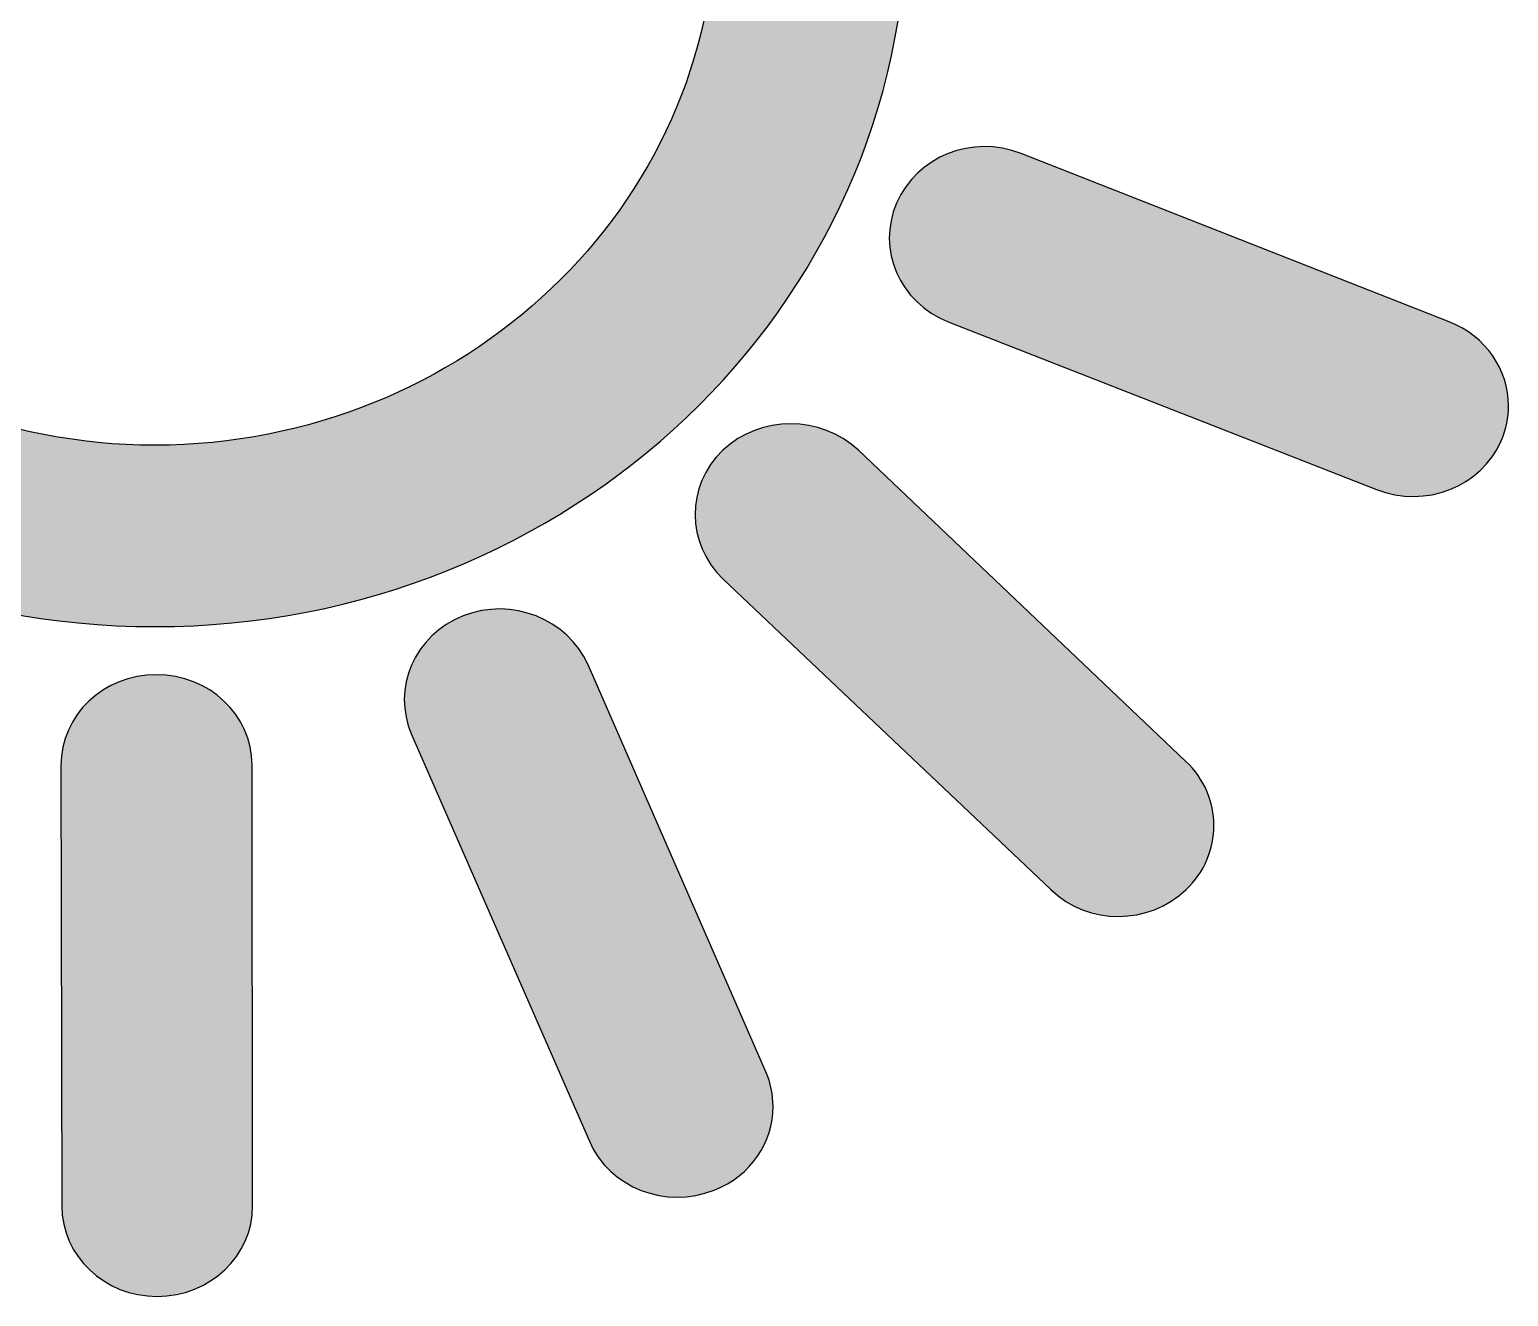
# Model space of a CAD drawing. Header units: millimetres. Extents: x 489.2 to 550.2, y -47.3 to 23.4.
# Drawn here: x 508.558 to 511.589, y 14.639 to 17.237 of the extents above; entities that cross this region are included whole.
import ezdxf

# ---------------------------------------------------------------- set-up
doc = ezdxf.new("R2010")
doc.units = ezdxf.units.MM
doc.header["$MEASUREMENT"] = 0
doc.layers.add('LASER CUT ACRILIC 3mm$ENGRAVE IMAGE', color=178, linetype='Continuous', true_color=0x000000)

msp = doc.modelspace()

# ---------------------------------------------------------------- hatches: boundary and pattern name
at = {"layer": 'LASER CUT ACRILIC 3mm$ENGRAVE IMAGE'}
h = msp.add_hatch(color=256, dxfattribs=at)
h.paths.add_polyline_path([(507.2733, 17.4785), (507.2738, 17.5163), (507.2753, 17.5539), (507.2778, 17.5912), (507.2813, 17.6283), (507.2857, 17.6651), (507.2911, 17.7016), (507.2974, 17.7378), (507.3046, 17.7737), (507.3128, 17.8093), (507.3218, 17.8446), (507.3317, 17.8796), (507.3426, 17.9141), (507.3542, 17.9484), (507.3668, 17.9822), (507.3802, 18.0157), (507.3944, 18.0487), (507.4094, 18.0814), (507.4252, 18.1136), (507.4418, 18.1454), (507.4592, 18.1768), (507.4774, 18.2077), (507.4963, 18.2381), (507.516, 18.2681), (507.5364, 18.2975), (507.5575, 18.3265), (507.5794, 18.355), (507.6019, 18.3829), (507.6251, 18.4103), (507.649, 18.4371), (507.6735, 18.4634), (507.6987, 18.4892), (507.7246, 18.5143), (507.751, 18.5389), (507.7781, 18.5628), (507.8058, 18.5861), (507.834, 18.6088), (507.8628, 18.6309), (507.8922, 18.6523), (507.9222, 18.6731), (507.9526, 18.6931), (507.9837, 18.7125), (508.0152, 18.7312), (508.0472, 18.7492), (508.0797, 18.7665), (508.1127, 18.783), (508.1462, 18.7988), (508.1801, 18.8139), (508.2145, 18.8282), (508.2493, 18.8417), (508.2845, 18.8544), (508.3201, 18.8663), (508.3561, 18.8774), (508.3925, 18.8877), (508.4293, 18.8971), (508.4664, 18.9057), (508.5039, 18.9135), (508.5417, 18.9204), (508.5798, 18.9264), (508.6182, 18.9315), (508.657, 18.9357), (508.696, 18.939), (508.7353, 18.9413), (508.7749, 18.9427), (508.8147, 18.9432), (508.8544, 18.9427), (508.894, 18.9413), (508.9332, 18.9389), (508.9722, 18.9357), (509.0109, 18.9314), (509.0493, 18.9263), (509.0874, 18.9203), (509.1252, 18.9134), (509.1627, 18.9057), (509.1998, 18.8971), (509.2365, 18.8876), (509.2729, 18.8773), (509.3089, 18.8662), (509.3445, 18.8543), (509.3797, 18.8416), (509.4145, 18.828), (509.4488, 18.8138), (509.4827, 18.7987), (509.5162, 18.7829), (509.5492, 18.7663), (509.5817, 18.749), (509.6137, 18.731), (509.6452, 18.7123), (509.6762, 18.6929), (509.7067, 18.6728), (509.7367, 18.6521), (509.7661, 18.6307), (509.7949, 18.6086), (509.8231, 18.5859), (509.8508, 18.5625), (509.8779, 18.5386), (509.9043, 18.514), (509.9302, 18.4889), (509.9554, 18.4631), (509.9799, 18.4368), (510.0038, 18.41), (510.027, 18.3826), (510.0496, 18.3546), (510.0714, 18.3262), (510.0925, 18.2972), (510.1129, 18.2677), (510.1326, 18.2378), (510.1516, 18.2073), (510.1697, 18.1764), (510.1871, 18.1451), (510.2038, 18.1133), (510.2196, 18.081), (510.2346, 18.0484), (510.2488, 18.0153), (510.2622, 17.9819), (510.2748, 17.9481), (510.2865, 17.9138), (510.2973, 17.8793), (510.3072, 17.8444), (510.3163, 17.8091), (510.3244, 17.7735), (510.3317, 17.7376), (510.338, 17.7014), (510.3434, 17.6649), (510.3478, 17.6281), (510.3513, 17.5911), (510.3537, 17.5538), (510.3553, 17.5162), (510.3558, 17.4785), (510.3553, 17.4406), (510.3537, 17.403), (510.3513, 17.3656), (510.3478, 17.3285), (510.3434, 17.2917), (510.338, 17.2551), (510.3317, 17.2189), (510.3244, 17.1829), (510.3163, 17.1473), (510.3072, 17.112), (510.2973, 17.077), (510.2865, 17.0424), (510.2748, 17.0082), (510.2622, 16.9743), (510.2488, 16.9408), (510.2346, 16.9077), (510.2196, 16.875), (510.2038, 16.8428), (510.1871, 16.811), (510.1697, 16.7796), (510.1516, 16.7486), (510.1326, 16.7182), (510.1129, 16.6882), (510.0925, 16.6587), (510.0714, 16.6297), (510.0496, 16.6013), (510.027, 16.5733), (510.0038, 16.5459), (509.9799, 16.519), (509.9554, 16.4927), (509.9302, 16.467), (509.9043, 16.4418), (509.8779, 16.4172), (509.8508, 16.3933), (509.8231, 16.3699), (509.7949, 16.3472), (509.7661, 16.3252), (509.7367, 16.3037), (509.7067, 16.283), (509.6762, 16.2629), (509.6452, 16.2435), (509.6137, 16.2248), (509.5817, 16.2068), (509.5492, 16.1895), (509.5162, 16.1729), (509.4827, 16.1571), (509.4488, 16.1421), (509.4145, 16.1278), (509.3797, 16.1143), (509.3445, 16.1016), (509.3089, 16.0896), (509.2729, 16.0785), (509.2365, 16.0682), (509.1998, 16.0588), (509.1627, 16.0502), (509.1252, 16.0424), (509.0874, 16.0355), (509.0493, 16.0295), (509.0109, 16.0244), (508.9722, 16.0202), (508.9332, 16.0169), (508.894, 16.0146), (508.8544, 16.0131), (508.8147, 16.0127), (508.7749, 16.0131), (508.7353, 16.0146), (508.696, 16.0169), (508.657, 16.0202), (508.6182, 16.0244), (508.5798, 16.0295), (508.5417, 16.0355), (508.5039, 16.0424), (508.4664, 16.0502), (508.4293, 16.0588), (508.3925, 16.0682), (508.3561, 16.0785), (508.3201, 16.0896), (508.2845, 16.1016), (508.2493, 16.1143), (508.2145, 16.1278), (508.1801, 16.1421), (508.1462, 16.1571), (508.1127, 16.1729), (508.0797, 16.1895), (508.0472, 16.2068), (508.0152, 16.2248), (507.9837, 16.2435), (507.9526, 16.2629), (507.9222, 16.283), (507.8922, 16.3037), (507.8628, 16.3252), (507.834, 16.3472), (507.8058, 16.3699), (507.7781, 16.3933), (507.751, 16.4172), (507.7246, 16.4418), (507.6987, 16.467), (507.6735, 16.4927), (507.649, 16.519), (507.6251, 16.5459), (507.6019, 16.5733), (507.5794, 16.6013), (507.5575, 16.6297), (507.5364, 16.6587), (507.516, 16.6882), (507.4963, 16.7182), (507.4774, 16.7486), (507.4592, 16.7796), (507.4418, 16.811), (507.4252, 16.8428), (507.4094, 16.875), (507.3944, 16.9077), (507.3802, 16.9408), (507.3668, 16.9743), (507.3542, 17.0082), (507.3426, 17.0424), (507.3317, 17.077), (507.3218, 17.112), (507.3128, 17.1473), (507.3046, 17.1829), (507.2974, 17.2189), (507.2911, 17.2551), (507.2857, 17.2917), (507.2813, 17.3285), (507.2778, 17.3656), (507.2753, 17.403), (507.2738, 17.4406)], flags=0)
h.paths.add_polyline_path([(509.9643, 17.4785), (509.9639, 17.4503), (509.9627, 17.4222), (509.9608, 17.3944), (509.9581, 17.3668), (509.9548, 17.3393), (509.9507, 17.3121), (509.946, 17.2851), (509.9405, 17.2583), (509.9344, 17.2317), (509.9276, 17.2054), (509.9202, 17.1794), (509.9121, 17.1536), (509.9033, 17.1281), (509.8939, 17.1029), (509.8839, 17.0779), (509.8733, 17.0532), (509.8621, 17.0289), (509.8503, 17.0049), (509.8379, 16.9811), (509.8249, 16.9578), (509.8113, 16.9347), (509.7972, 16.912), (509.7825, 16.8897), (509.7673, 16.8677), (509.7516, 16.8461), (509.7353, 16.8249), (509.7185, 16.804), (509.7012, 16.7836), (509.6834, 16.7636), (509.6651, 16.7439), (509.6463, 16.7247), (509.627, 16.706), (509.6073, 16.6877), (509.5872, 16.6698), (509.5665, 16.6524), (509.5455, 16.6354), (509.524, 16.6189), (509.5021, 16.603), (509.4798, 16.5875), (509.4571, 16.5725), (509.434, 16.558), (509.4105, 16.544), (509.3867, 16.5305), (509.3624, 16.5176), (509.3378, 16.5052), (509.3129, 16.4934), (509.2877, 16.4822), (509.2621, 16.4715), (509.2361, 16.4614), (509.2099, 16.4518), (509.1834, 16.4429), (509.1565, 16.4345), (509.1294, 16.4268), (509.102, 16.4197), (509.0744, 16.4132), (509.0465, 16.4074), (509.0183, 16.4022), (508.9899, 16.3976), (508.9613, 16.3937), (508.9324, 16.3905), (508.9033, 16.388), (508.8741, 16.3861), (508.8446, 16.385), (508.8149, 16.3845), (508.7853, 16.385), (508.7558, 16.3861), (508.7265, 16.3879), (508.6975, 16.3904), (508.6686, 16.3936), (508.64, 16.3975), (508.6115, 16.402), (508.5834, 16.4072), (508.5555, 16.4131), (508.5278, 16.4195), (508.5004, 16.4266), (508.4733, 16.4343), (508.4464, 16.4427), (508.4199, 16.4516), (508.3936, 16.4611), (508.3677, 16.4713), (508.3421, 16.4819), (508.3168, 16.4932), (508.2919, 16.505), (508.2673, 16.5174), (508.243, 16.5303), (508.2192, 16.5438), (508.1957, 16.5577), (508.1726, 16.5722), (508.1498, 16.5872), (508.1275, 16.6027), (508.1056, 16.6187), (508.0841, 16.6352), (508.063, 16.6522), (508.0424, 16.6696), (508.0222, 16.6875), (508.0025, 16.7058), (507.9832, 16.7246), (507.9644, 16.7438), (507.9461, 16.7634), (507.9283, 16.7834), (507.911, 16.8039), (507.8942, 16.8247), (507.8779, 16.8459), (507.8621, 16.8676), (507.8469, 16.8895), (507.8322, 16.9119), (507.8181, 16.9346), (507.8045, 16.9577), (507.7915, 16.9811), (507.7791, 17.0048), (507.7673, 17.0288), (507.756, 17.0532), (507.7454, 17.0778), (507.7354, 17.1028), (507.726, 17.128), (507.7173, 17.1536), (507.7092, 17.1794), (507.7017, 17.2054), (507.6949, 17.2317), (507.6888, 17.2583), (507.6834, 17.2851), (507.6786, 17.3121), (507.6746, 17.3393), (507.6712, 17.3667), (507.6686, 17.3944), (507.6667, 17.4222), (507.6655, 17.4503), (507.6651, 17.4785), (507.6655, 17.5067), (507.6667, 17.5347), (507.6686, 17.5625), (507.6712, 17.5902), (507.6746, 17.6176), (507.6786, 17.6448), (507.6834, 17.6718), (507.6888, 17.6986), (507.6949, 17.7251), (507.7017, 17.7514), (507.7092, 17.7774), (507.7173, 17.8032), (507.726, 17.8287), (507.7354, 17.8539), (507.7454, 17.8789), (507.756, 17.9035), (507.7673, 17.9278), (507.7791, 17.9518), (507.7915, 17.9755), (507.8045, 17.9989), (507.8181, 18.0219), (507.8322, 18.0446), (507.8469, 18.0669), (507.8621, 18.0889), (507.8779, 18.1105), (507.8942, 18.1317), (507.911, 18.1525), (507.9283, 18.1729), (507.9461, 18.1929), (507.9644, 18.2125), (507.9832, 18.2316), (508.0025, 18.2504), (508.0222, 18.2687), (508.0424, 18.2865), (508.063, 18.3039), (508.0841, 18.3208), (508.1056, 18.3372), (508.1275, 18.3532), (508.1498, 18.3687), (508.1726, 18.3836), (508.1957, 18.3981), (508.2192, 18.412), (508.243, 18.4255), (508.2673, 18.4383), (508.2919, 18.4507), (508.3168, 18.4625), (508.3421, 18.4737), (508.3677, 18.4844), (508.3936, 18.4945), (508.4199, 18.504), (508.4464, 18.5129), (508.4733, 18.5212), (508.5004, 18.5289), (508.5278, 18.5359), (508.5555, 18.5424), (508.5834, 18.5482), (508.6115, 18.5534), (508.64, 18.5579), (508.6686, 18.5618), (508.6975, 18.565), (508.7265, 18.5675), (508.7558, 18.5693), (508.7853, 18.5704), (508.8149, 18.5708), (508.8446, 18.5704), (508.8741, 18.5693), (508.9033, 18.5675), (508.9324, 18.565), (508.9613, 18.5618), (508.9899, 18.5579), (509.0183, 18.5534), (509.0465, 18.5482), (509.0744, 18.5424), (509.102, 18.5359), (509.1294, 18.5289), (509.1565, 18.5212), (509.1834, 18.5129), (509.2099, 18.504), (509.2361, 18.4945), (509.2621, 18.4844), (509.2877, 18.4737), (509.3129, 18.4625), (509.3378, 18.4507), (509.3624, 18.4383), (509.3867, 18.4255), (509.4105, 18.412), (509.434, 18.3981), (509.4571, 18.3836), (509.4798, 18.3687), (509.5021, 18.3532), (509.524, 18.3372), (509.5455, 18.3208), (509.5665, 18.3039), (509.5872, 18.2865), (509.6073, 18.2687), (509.627, 18.2504), (509.6463, 18.2316), (509.6651, 18.2125), (509.6834, 18.1929), (509.7012, 18.1729), (509.7185, 18.1525), (509.7353, 18.1317), (509.7516, 18.1105), (509.7673, 18.0889), (509.7825, 18.0669), (509.7972, 18.0446), (509.8113, 18.0219), (509.8249, 17.9989), (509.8379, 17.9755), (509.8503, 17.9518), (509.8621, 17.9278), (509.8733, 17.9035), (509.8839, 17.8789), (509.8939, 17.8539), (509.9033, 17.8287), (509.9121, 17.8032), (509.9202, 17.7774), (509.9276, 17.7514), (509.9344, 17.7251), (509.9405, 17.6986), (509.946, 17.6718), (509.9507, 17.6448), (509.9548, 17.6176), (509.9581, 17.5902), (509.9608, 17.5625), (509.9627, 17.5347), (509.9639, 17.5067)], flags=0)
for points in [[(510.335, 16.8811), (510.3332, 16.8767), (510.3314, 16.8722), (510.3298, 16.8677), (510.3283, 16.8632), (510.327, 16.8587), (510.3257, 16.8542), (510.3246, 16.8496), (510.3236, 16.8451), (510.3228, 16.8406), (510.322, 16.836), (510.3214, 16.8315), (510.3209, 16.8269), (510.3205, 16.8223), (510.3203, 16.8178), (510.3201, 16.8133), (510.3201, 16.8087), (510.3202, 16.8042), (510.3204, 16.7997), (510.3207, 16.7952), (510.3212, 16.7907), (510.3217, 16.7862), (510.3224, 16.7818), (510.3231, 16.7774), (510.324, 16.773), (510.325, 16.7686), (510.3261, 16.7642), (510.3273, 16.7599), (510.3287, 16.7556), (510.3301, 16.7514), (510.3316, 16.7471), (510.3332, 16.7429), (510.335, 16.7388), (510.3368, 16.7347), (510.3388, 16.7306), (510.3408, 16.7266), (510.343, 16.7226), (510.3452, 16.7187), (510.3476, 16.7148), (510.35, 16.711), (510.3526, 16.7072), (510.3552, 16.7035), (510.3579, 16.6998), (510.3608, 16.6962), (510.3637, 16.6927), (510.3667, 16.6892), (510.3698, 16.6858), (510.373, 16.6824), (510.3763, 16.6791), (510.3797, 16.6759), (510.3832, 16.6728), (510.3867, 16.6698), (510.3904, 16.6668), (510.3941, 16.6639), (510.398, 16.661), (510.4019, 16.6583), (510.4059, 16.6556), (510.4099, 16.6531), (510.4141, 16.6506), (510.4183, 16.6482), (510.4227, 16.6459), (510.4271, 16.6437), (510.4316, 16.6416), (510.4361, 16.6396), (510.4408, 16.6377), (511.3186, 16.2942), (511.3233, 16.2924), (511.328, 16.2907), (511.3328, 16.2891), (511.3375, 16.2877), (511.3423, 16.2863), (511.3471, 16.2851), (511.3519, 16.2841), (511.3567, 16.2831), (511.3615, 16.2823), (511.3663, 16.2815), (511.3712, 16.2809), (511.376, 16.2804), (511.3808, 16.2801), (511.3856, 16.2798), (511.3904, 16.2797), (511.3952, 16.2796), (511.4, 16.2797), (511.4047, 16.2799), (511.4095, 16.2802), (511.4142, 16.2806), (511.4189, 16.2811), (511.4236, 16.2817), (511.4283, 16.2825), (511.4329, 16.2833), (511.4376, 16.2842), (511.4422, 16.2853), (511.4467, 16.2864), (511.4512, 16.2877), (511.4557, 16.289), (511.4602, 16.2905), (511.4646, 16.292), (511.469, 16.2937), (511.4733, 16.2954), (511.4776, 16.2973), (511.4818, 16.2992), (511.486, 16.3013), (511.4901, 16.3034), (511.4942, 16.3056), (511.4982, 16.308), (511.5022, 16.3104), (511.5061, 16.3129), (511.5099, 16.3155), (511.5137, 16.3182), (511.5174, 16.3209), (511.5211, 16.3238), (511.5246, 16.3268), (511.5281, 16.3298), (511.5316, 16.3329), (511.5349, 16.3361), (511.5382, 16.3394), (511.5414, 16.3428), (511.5445, 16.3463), (511.5475, 16.3498), (511.5505, 16.3535), (511.5533, 16.3572), (511.5561, 16.3609), (511.5587, 16.3648), (511.5613, 16.3687), (511.5638, 16.3728), (511.5662, 16.3769), (511.5684, 16.381), (511.5706, 16.3853), (511.5727, 16.3896), (511.5747, 16.394), (511.5766, 16.3985), (511.5785, 16.403), (511.5801, 16.4076), (511.5816, 16.4121), (511.583, 16.4166), (511.5842, 16.4211), (511.5852, 16.4256), (511.5862, 16.4301), (511.587, 16.4346), (511.5876, 16.4391), (511.5882, 16.4435), (511.5886, 16.448), (511.5889, 16.4524), (511.5892, 16.4568), (511.5893, 16.4613), (511.5894, 16.4657), (511.5893, 16.4691), (511.5892, 16.4725), (511.5891, 16.4759), (511.5888, 16.4793), (511.5885, 16.4827), (511.5882, 16.4861), (511.5877, 16.4895), (511.5873, 16.4929), (511.5867, 16.4962), (511.5861, 16.4996), (511.5854, 16.5029), (511.5847, 16.5062), (511.5839, 16.5095), (511.583, 16.5128), (511.5821, 16.516), (511.5811, 16.5193), (511.58, 16.5225), (511.5789, 16.5257), (511.5777, 16.5289), (511.5765, 16.532), (511.5752, 16.5352), (511.5739, 16.5383), (511.5724, 16.5414), (511.571, 16.5444), (511.5695, 16.5475), (511.5679, 16.5505), (511.5662, 16.5535), (511.5645, 16.5565), (511.5628, 16.5594), (511.5609, 16.5623), (511.5591, 16.5652), (511.5572, 16.568), (511.5552, 16.5708), (511.5531, 16.5736), (511.551, 16.5763), (511.5489, 16.579), (511.5467, 16.5817), (511.5444, 16.5844), (511.5421, 16.587), (511.5398, 16.5895), (511.5373, 16.592), (511.5349, 16.5945), (511.5323, 16.597), (511.5298, 16.5994), (511.5271, 16.6017), (511.5245, 16.6041), (511.5217, 16.6063), (511.519, 16.6086), (511.5161, 16.6108), (511.5133, 16.6129), (511.5103, 16.615), (511.5073, 16.6171), (511.5043, 16.6191), (511.5012, 16.621), (511.4981, 16.6229), (511.495, 16.6248), (511.4917, 16.6266), (511.4885, 16.6283), (511.4852, 16.63), (511.4818, 16.6317), (511.4784, 16.6332), (511.4749, 16.6348), (511.4714, 16.6362), (511.4679, 16.6377), (510.5901, 16.9827), (510.5854, 16.9845), (510.5807, 16.9862), (510.576, 16.9877), (510.5713, 16.9892), (510.5665, 16.9905), (510.5618, 16.9917), (510.557, 16.9927), (510.5522, 16.9937), (510.5475, 16.9945), (510.5427, 16.9952), (510.5379, 16.9958), (510.5331, 16.9963), (510.5283, 16.9967), (510.5236, 16.9969), (510.5188, 16.9971), (510.5141, 16.9971), (510.5093, 16.997), (510.5046, 16.9968), (510.4999, 16.9965), (510.4952, 16.9961), (510.4905, 16.9955), (510.4858, 16.9949), (510.4812, 16.9942), (510.4766, 16.9933), (510.472, 16.9924), (510.4674, 16.9913), (510.4629, 16.9901), (510.4584, 16.9889), (510.4539, 16.9875), (510.4495, 16.986), (510.4451, 16.9844), (510.4408, 16.9828), (510.4365, 16.981), (510.4322, 16.9791), (510.428, 16.9772), (510.4238, 16.9751), (510.4197, 16.9729), (510.4157, 16.9707), (510.4117, 16.9683), (510.4077, 16.9659), (510.4038, 16.9633), (510.4, 16.9607), (510.3962, 16.958), (510.3925, 16.9552), (510.3889, 16.9523), (510.3853, 16.9493), (510.3818, 16.9462), (510.3784, 16.943), (510.375, 16.9398), (510.3718, 16.9364), (510.3686, 16.933), (510.3654, 16.9295), (510.3624, 16.9259), (510.3595, 16.9222), (510.3566, 16.9185), (510.3538, 16.9146), (510.3511, 16.9107), (510.3485, 16.9067), (510.346, 16.9026), (510.3436, 16.8985), (510.3413, 16.8943), (510.3391, 16.89), (510.337, 16.8856)], [(509.9788, 16.3744), (509.9753, 16.3709), (509.9719, 16.3674), (509.9686, 16.3638), (509.9654, 16.3601), (509.9623, 16.3564), (509.9593, 16.3526), (509.9565, 16.3488), (509.9538, 16.345), (509.9511, 16.341), (509.9486, 16.3371), (509.9462, 16.3331), (509.9439, 16.329), (509.9417, 16.3249), (509.9397, 16.3208), (509.9377, 16.3166), (509.9359, 16.3124), (509.9342, 16.3082), (509.9326, 16.3039), (509.9311, 16.2996), (509.9297, 16.2953), (509.9284, 16.291), (509.9272, 16.2866), (509.9262, 16.2823), (509.9252, 16.2779), (509.9244, 16.2734), (509.9237, 16.269), (509.9231, 16.2646), (509.9226, 16.2601), (509.9222, 16.2557), (509.9219, 16.2512), (509.9218, 16.2467), (509.9217, 16.2423), (509.9218, 16.2378), (509.922, 16.2333), (509.9223, 16.2289), (509.9227, 16.2244), (509.9232, 16.22), (509.9238, 16.2155), (509.9246, 16.2111), (509.9254, 16.2067), (509.9264, 16.2023), (509.9275, 16.1979), (509.9286, 16.1936), (509.93, 16.1892), (509.9314, 16.1849), (509.9329, 16.1806), (509.9345, 16.1764), (509.9363, 16.1721), (509.9381, 16.168), (509.9401, 16.1638), (509.9422, 16.1597), (509.9444, 16.1556), (509.9467, 16.1516), (509.9491, 16.1476), (509.9517, 16.1436), (509.9543, 16.1397), (509.9571, 16.1358), (509.96, 16.132), (509.9629, 16.1283), (509.966, 16.1246), (509.9693, 16.1209), (509.9726, 16.1173), (509.976, 16.1138), (509.9796, 16.1103), (510.6513, 15.4734), (510.655, 15.47), (510.6587, 15.4667), (510.6625, 15.4635), (510.6663, 15.4605), (510.6702, 15.4575), (510.6742, 15.4546), (510.6782, 15.4519), (510.6822, 15.4493), (510.6864, 15.4468), (510.6905, 15.4443), (510.6947, 15.442), (510.699, 15.4398), (510.7033, 15.4377), (510.7076, 15.4358), (510.712, 15.4339), (510.7164, 15.4321), (510.7209, 15.4305), (510.7253, 15.4289), (510.7298, 15.4275), (510.7344, 15.4261), (510.7389, 15.4249), (510.7435, 15.4238), (510.7481, 15.4228), (510.7528, 15.4219), (510.7574, 15.4211), (510.7621, 15.4204), (510.7667, 15.4198), (510.7714, 15.4194), (510.7761, 15.419), (510.7808, 15.4187), (510.7855, 15.4186), (510.7902, 15.4185), (510.7949, 15.4186), (510.7996, 15.4188), (510.8043, 15.419), (510.8089, 15.4194), (510.8136, 15.4199), (510.8183, 15.4205), (510.8229, 15.4212), (510.8276, 15.422), (510.8322, 15.4229), (510.8368, 15.424), (510.8414, 15.4251), (510.8459, 15.4263), (510.8505, 15.4277), (510.855, 15.4291), (510.8594, 15.4307), (510.8639, 15.4323), (510.8683, 15.4341), (510.8727, 15.436), (510.877, 15.438), (510.8813, 15.4401), (510.8855, 15.4423), (510.8897, 15.4446), (510.8939, 15.447), (510.898, 15.4495), (510.902, 15.4521), (510.906, 15.4548), (510.91, 15.4576), (510.9139, 15.4606), (510.9177, 15.4636), (510.9215, 15.4668), (510.9252, 15.47), (510.9288, 15.4734), (510.9323, 15.4768), (510.9356, 15.4803), (510.9389, 15.4838), (510.942, 15.4874), (510.945, 15.4911), (510.9479, 15.4948), (510.9508, 15.4986), (510.9535, 15.5024), (510.9561, 15.5063), (510.9585, 15.5102), (510.9609, 15.5142), (510.9632, 15.5182), (510.9654, 15.5223), (510.9674, 15.5264), (510.9694, 15.5305), (510.9712, 15.5347), (510.9729, 15.5389), (510.9746, 15.5431), (510.9761, 15.5474), (510.9775, 15.5517), (510.9787, 15.556), (510.9799, 15.5604), (510.981, 15.5648), (510.9819, 15.5692), (510.9828, 15.5736), (510.9835, 15.578), (510.9841, 15.5825), (510.9846, 15.5869), (510.985, 15.5914), (510.9853, 15.5959), (510.9855, 15.6004), (510.9856, 15.6049), (510.9855, 15.6094), (510.9853, 15.6139), (510.985, 15.6183), (510.9846, 15.6228), (510.9841, 15.6273), (510.9835, 15.6317), (510.9828, 15.6362), (510.9819, 15.6406), (510.981, 15.645), (510.9799, 15.6494), (510.9787, 15.6537), (510.9774, 15.6581), (510.976, 15.6624), (510.9745, 15.6666), (510.9729, 15.6709), (510.9711, 15.6751), (510.9693, 15.6793), (510.9673, 15.6834), (510.9653, 15.6875), (510.9631, 15.6916), (510.9608, 15.6956), (510.9584, 15.6996), (510.9559, 15.7035), (510.9532, 15.7074), (510.9505, 15.7112), (510.9477, 15.715), (510.9447, 15.7187), (510.9416, 15.7224), (510.9385, 15.726), (510.9352, 15.7295), (510.9318, 15.733), (510.9283, 15.7364), (510.2568, 16.3744), (510.2531, 16.3777), (510.2494, 16.381), (510.2456, 16.3841), (510.2418, 16.3871), (510.2378, 16.3901), (510.2339, 16.3929), (510.2299, 16.3956), (510.2258, 16.3982), (510.2217, 16.4007), (510.2175, 16.4031), (510.2133, 16.4053), (510.209, 16.4075), (510.2047, 16.4096), (510.2004, 16.4115), (510.196, 16.4134), (510.1915, 16.4152), (510.1871, 16.4168), (510.1826, 16.4183), (510.1781, 16.4198), (510.1736, 16.4211), (510.169, 16.4223), (510.1644, 16.4234), (510.1598, 16.4244), (510.1552, 16.4253), (510.1505, 16.4261), (510.1458, 16.4268), (510.1412, 16.4274), (510.1365, 16.4279), (510.1318, 16.4283), (510.1271, 16.4285), (510.1224, 16.4287), (510.1177, 16.4287), (510.113, 16.4287), (510.1083, 16.4285), (510.1036, 16.4283), (510.0989, 16.4279), (510.0942, 16.4274), (510.0895, 16.4268), (510.0849, 16.4261), (510.0802, 16.4253), (510.0756, 16.4244), (510.071, 16.4234), (510.0664, 16.4223), (510.0618, 16.4211), (510.0573, 16.4198), (510.0528, 16.4183), (510.0483, 16.4168), (510.0439, 16.4152), (510.0395, 16.4134), (510.0351, 16.4115), (510.0307, 16.4096), (510.0264, 16.4075), (510.0222, 16.4053), (510.018, 16.4031), (510.0138, 16.4007), (510.0097, 16.3982), (510.0056, 16.3956), (510.0016, 16.3929), (509.9977, 16.3901), (509.9938, 16.3871), (509.9899, 16.3841), (509.9861, 16.381), (509.9824, 16.3777)], [(509.4467, 16.0349), (509.442, 16.033), (509.4375, 16.031), (509.433, 16.029), (509.4286, 16.0268), (509.4243, 16.0245), (509.4201, 16.0221), (509.4159, 16.0196), (509.4118, 16.0171), (509.4078, 16.0144), (509.4039, 16.0117), (509.4001, 16.0089), (509.3964, 16.006), (509.3927, 16.003), (509.3892, 16), (509.3857, 15.9969), (509.3823, 15.9937), (509.379, 15.9904), (509.3758, 15.987), (509.3726, 15.9836), (509.3696, 15.9802), (509.3667, 15.9766), (509.3638, 15.973), (509.3611, 15.9693), (509.3584, 15.9656), (509.3559, 15.9618), (509.3534, 15.958), (509.3511, 15.9541), (509.3488, 15.9502), (509.3467, 15.9462), (509.3446, 15.9422), (509.3426, 15.9381), (509.3408, 15.934), (509.339, 15.9298), (509.3374, 15.9256), (509.3358, 15.9214), (509.3344, 15.9171), (509.3331, 15.9128), (509.3318, 15.9085), (509.3307, 15.9042), (509.3297, 15.8998), (509.3288, 15.8954), (509.3281, 15.8909), (509.3274, 15.8865), (509.3268, 15.882), (509.3264, 15.8775), (509.326, 15.873), (509.3258, 15.8685), (509.3257, 15.8639), (509.3258, 15.8594), (509.3259, 15.8548), (509.3261, 15.8503), (509.3265, 15.8457), (509.327, 15.8412), (509.3276, 15.8366), (509.3284, 15.8321), (509.3292, 15.8275), (509.3302, 15.823), (509.3313, 15.8184), (509.3326, 15.8139), (509.3339, 15.8094), (509.3354, 15.8049), (509.3371, 15.8004), (509.3388, 15.7959), (509.3407, 15.7915), (509.7051, 14.9575), (509.7071, 14.9531), (509.7092, 14.9487), (509.7114, 14.9445), (509.7137, 14.9403), (509.7162, 14.9361), (509.7187, 14.9321), (509.7213, 14.9281), (509.724, 14.9242), (509.7268, 14.9204), (509.7297, 14.9167), (509.7326, 14.9131), (509.7357, 14.9095), (509.7388, 14.906), (509.7421, 14.9026), (509.7454, 14.8993), (509.7487, 14.8961), (509.7522, 14.893), (509.7557, 14.8899), (509.7593, 14.8869), (509.763, 14.8841), (509.7667, 14.8813), (509.7705, 14.8786), (509.7743, 14.876), (509.7783, 14.8735), (509.7822, 14.8711), (509.7863, 14.8687), (509.7903, 14.8665), (509.7945, 14.8644), (509.7987, 14.8623), (509.8029, 14.8604), (509.8072, 14.8585), (509.8115, 14.8568), (509.8159, 14.8551), (509.8203, 14.8536), (509.8247, 14.8521), (509.8292, 14.8508), (509.8337, 14.8496), (509.8383, 14.8484), (509.8428, 14.8474), (509.8474, 14.8464), (509.8521, 14.8456), (509.8567, 14.8449), (509.8614, 14.8443), (509.8661, 14.8438), (509.8708, 14.8434), (509.8755, 14.8431), (509.8803, 14.8429), (509.885, 14.8428), (509.8898, 14.8429), (509.8945, 14.843), (509.8993, 14.8433), (509.9041, 14.8437), (509.9089, 14.8442), (509.9136, 14.8448), (509.9184, 14.8455), (509.9232, 14.8464), (509.9279, 14.8473), (509.9327, 14.8484), (509.9374, 14.8496), (509.9422, 14.8509), (509.9469, 14.8524), (509.9516, 14.8539), (509.9562, 14.8556), (509.9645, 14.8589), (509.968, 14.8603), (509.9714, 14.8619), (509.9749, 14.8635), (509.9782, 14.8651), (509.9816, 14.8668), (509.9848, 14.8685), (509.9881, 14.8703), (509.9913, 14.8722), (509.9944, 14.8741), (509.9975, 14.876), (510.0005, 14.878), (510.0035, 14.8801), (510.0064, 14.8822), (510.0093, 14.8843), (510.0121, 14.8865), (510.0149, 14.8887), (510.0176, 14.891), (510.0203, 14.8933), (510.0229, 14.8957), (510.0254, 14.8981), (510.028, 14.9005), (510.0304, 14.903), (510.0328, 14.9055), (510.0352, 14.908), (510.0375, 14.9106), (510.0397, 14.9133), (510.0419, 14.9159), (510.044, 14.9186), (510.0461, 14.9214), (510.0481, 14.9241), (510.0501, 14.9269), (510.052, 14.9298), (510.0538, 14.9326), (510.0556, 14.9355), (510.0574, 14.9384), (510.0591, 14.9414), (510.0607, 14.9444), (510.0623, 14.9474), (510.0638, 14.9504), (510.0652, 14.9535), (510.0666, 14.9566), (510.0679, 14.9597), (510.0692, 14.9628), (510.0704, 14.9659), (510.0716, 14.9691), (510.0727, 14.9723), (510.0737, 14.9755), (510.0747, 14.9787), (510.0756, 14.982), (510.0764, 14.9853), (510.0772, 14.9885), (510.078, 14.9918), (510.0786, 14.9952), (510.0792, 14.9985), (510.0798, 15.0018), (510.0803, 15.0052), (510.0807, 15.0085), (510.081, 15.0119), (510.0813, 15.0153), (510.0815, 15.0187), (510.0817, 15.0221), (510.0818, 15.0255), (510.0818, 15.0289), (510.0818, 15.0334), (510.0816, 15.0378), (510.0813, 15.0423), (510.0809, 15.0468), (510.0803, 15.0513), (510.0797, 15.0558), (510.0789, 15.0602), (510.0781, 15.0647), (510.0771, 15.0692), (510.076, 15.0736), (510.0748, 15.0781), (510.0735, 15.0825), (510.072, 15.087), (510.0705, 15.0914), (510.0689, 15.0957), (510.0671, 15.1001), (509.7025, 15.9341), (509.7005, 15.9385), (509.6984, 15.9428), (509.6961, 15.9471), (509.6938, 15.9512), (509.6914, 15.9553), (509.6889, 15.9594), (509.6863, 15.9633), (509.6836, 15.9672), (509.6808, 15.971), (509.6779, 15.9747), (509.6749, 15.9783), (509.6718, 15.9819), (509.6687, 15.9853), (509.6655, 15.9887), (509.6622, 15.992), (509.6588, 15.9952), (509.6553, 15.9984), (509.6518, 16.0014), (509.6482, 16.0044), (509.6445, 16.0073), (509.6408, 16.01), (509.637, 16.0127), (509.6332, 16.0153), (509.6292, 16.0179), (509.6253, 16.0203), (509.6212, 16.0226), (509.6171, 16.0248), (509.613, 16.027), (509.6088, 16.029), (509.6046, 16.031), (509.6003, 16.0328), (509.596, 16.0346), (509.5916, 16.0363), (509.5872, 16.0378), (509.5827, 16.0393), (509.5782, 16.0407), (509.5737, 16.0419), (509.5692, 16.0431), (509.5646, 16.0441), (509.56, 16.0451), (509.5554, 16.0459), (509.5507, 16.0467), (509.5461, 16.0473), (509.5414, 16.0479), (509.5366, 16.0483), (509.5319, 16.0486), (509.5272, 16.0488), (509.5224, 16.0489), (509.5177, 16.0489), (509.5129, 16.0488), (509.5081, 16.0485), (509.5034, 16.0482), (509.4986, 16.0477), (509.4938, 16.0471), (509.4891, 16.0465), (509.4843, 16.0457), (509.4796, 16.0447), (509.4748, 16.0437), (509.4701, 16.0425), (509.4654, 16.0412), (509.4607, 16.0398), (509.456, 16.0383), (509.4513, 16.0367)], [(508.8174, 15.9141), (508.8124, 15.914), (508.8074, 15.9138), (508.8024, 15.9135), (508.7974, 15.9131), (508.7925, 15.9126), (508.7876, 15.9119), (508.7827, 15.9112), (508.7779, 15.9103), (508.7732, 15.9093), (508.7685, 15.9082), (508.7638, 15.907), (508.7592, 15.9057), (508.7546, 15.9043), (508.7501, 15.9028), (508.7456, 15.9012), (508.7412, 15.8995), (508.7368, 15.8977), (508.7325, 15.8958), (508.7282, 15.8938), (508.7241, 15.8917), (508.7199, 15.8895), (508.7159, 15.8872), (508.7119, 15.8849), (508.7079, 15.8824), (508.704, 15.8799), (508.7002, 15.8773), (508.6965, 15.8745), (508.6929, 15.8717), (508.6893, 15.8689), (508.6858, 15.8659), (508.6823, 15.8629), (508.679, 15.8598), (508.6757, 15.8566), (508.6725, 15.8533), (508.6694, 15.85), (508.6663, 15.8466), (508.6634, 15.8431), (508.6605, 15.8396), (508.6578, 15.836), (508.6551, 15.8323), (508.6525, 15.8285), (508.65, 15.8247), (508.6476, 15.8209), (508.6453, 15.817), (508.6431, 15.813), (508.641, 15.8089), (508.639, 15.8048), (508.6371, 15.8007), (508.6353, 15.7965), (508.6336, 15.7922), (508.632, 15.7879), (508.6305, 15.7836), (508.6291, 15.7792), (508.6279, 15.7747), (508.6267, 15.7703), (508.6257, 15.7657), (508.6248, 15.7612), (508.624, 15.7565), (508.6233, 15.7519), (508.6227, 15.7472), (508.6223, 15.7425), (508.622, 15.7377), (508.6218, 15.7329), (508.6217, 15.7281), (508.6235, 14.825), (508.6236, 14.8202), (508.6238, 14.8155), (508.6241, 14.8107), (508.6245, 14.806), (508.6251, 14.8014), (508.6258, 14.7967), (508.6266, 14.7921), (508.6275, 14.7876), (508.6285, 14.7831), (508.6297, 14.7786), (508.6309, 14.7742), (508.6323, 14.7698), (508.6338, 14.7654), (508.6354, 14.7611), (508.6371, 14.7569), (508.6389, 14.7527), (508.6408, 14.7486), (508.6428, 14.7445), (508.6449, 14.7405), (508.6471, 14.7365), (508.6494, 14.7326), (508.6518, 14.7287), (508.6543, 14.7249), (508.6569, 14.7212), (508.6596, 14.7175), (508.6623, 14.7139), (508.6652, 14.7104), (508.6681, 14.7069), (508.6712, 14.7035), (508.6743, 14.7001), (508.6775, 14.6969), (508.6807, 14.6937), (508.6841, 14.6906), (508.6875, 14.6876), (508.691, 14.6846), (508.6946, 14.6817), (508.6983, 14.6789), (508.702, 14.6762), (508.7058, 14.6736), (508.7097, 14.671), (508.7136, 14.6686), (508.7176, 14.6662), (508.7217, 14.6639), (508.7258, 14.6617), (508.73, 14.6596), (508.7342, 14.6576), (508.7385, 14.6557), (508.7429, 14.6539), (508.7473, 14.6522), (508.7517, 14.6506), (508.7563, 14.6491), (508.7608, 14.6477), (508.7654, 14.6464), (508.7701, 14.6452), (508.7748, 14.6441), (508.7796, 14.6431), (508.7844, 14.6422), (508.7892, 14.6415), (508.7941, 14.6408), (508.799, 14.6403), (508.8039, 14.6399), (508.8089, 14.6396), (508.8139, 14.6394), (508.819, 14.6393), (508.8241, 14.6394), (508.8291, 14.6396), (508.8341, 14.6399), (508.839, 14.6403), (508.844, 14.6408), (508.8489, 14.6415), (508.8537, 14.6423), (508.8585, 14.6431), (508.8633, 14.6441), (508.868, 14.6452), (508.8727, 14.6464), (508.8773, 14.6477), (508.8819, 14.6491), (508.8864, 14.6507), (508.8909, 14.6523), (508.8953, 14.654), (508.8997, 14.6558), (508.904, 14.6577), (508.9082, 14.6597), (508.9124, 14.6618), (508.9166, 14.664), (508.9206, 14.6663), (508.9246, 14.6687), (508.9286, 14.6712), (508.9325, 14.6737), (508.9363, 14.6764), (508.94, 14.6791), (508.9437, 14.6819), (508.9473, 14.6848), (508.9508, 14.6877), (508.9542, 14.6908), (508.9576, 14.6939), (508.9609, 14.6971), (508.9641, 14.7003), (508.9672, 14.7037), (508.9702, 14.7071), (508.9732, 14.7106), (508.976, 14.7141), (508.9788, 14.7177), (508.9815, 14.7214), (508.9841, 14.7251), (508.9866, 14.7289), (508.989, 14.7328), (508.9913, 14.7367), (508.9935, 14.7407), (508.9956, 14.7447), (508.9976, 14.7488), (508.9995, 14.7529), (509.0013, 14.7571), (509.003, 14.7614), (509.0046, 14.7656), (509.006, 14.77), (509.0074, 14.7743), (509.0087, 14.7788), (509.0098, 14.7832), (509.0108, 14.7877), (509.0117, 14.7923), (509.0125, 14.7968), (509.0132, 14.8015), (509.0138, 14.8061), (509.0142, 14.8108), (509.0145, 14.8155), (509.0147, 14.8203), (509.0147, 14.825), (509.0137, 15.7289), (509.0136, 15.7337), (509.0134, 15.7384), (509.0131, 15.7432), (509.0127, 15.7479), (509.0121, 15.7525), (509.0114, 15.7571), (509.0106, 15.7617), (509.0097, 15.7663), (509.0086, 15.7708), (509.0075, 15.7753), (509.0062, 15.7797), (509.0048, 15.7841), (509.0033, 15.7884), (509.0017, 15.7927), (509, 15.7969), (508.9982, 15.8011), (508.9963, 15.8053), (508.9943, 15.8094), (508.9922, 15.8134), (508.9899, 15.8174), (508.9876, 15.8213), (508.9852, 15.8251), (508.9827, 15.8289), (508.9801, 15.8327), (508.9774, 15.8363), (508.9746, 15.84), (508.9717, 15.8435), (508.9688, 15.847), (508.9657, 15.8504), (508.9626, 15.8537), (508.9594, 15.857), (508.9561, 15.8602), (508.9527, 15.8633), (508.9493, 15.8663), (508.9457, 15.8693), (508.9421, 15.8721), (508.9385, 15.8749), (508.9347, 15.8776), (508.9309, 15.8803), (508.927, 15.8828), (508.9231, 15.8853), (508.9191, 15.8876), (508.915, 15.8899), (508.9108, 15.8921), (508.9066, 15.8942), (508.9024, 15.8962), (508.8981, 15.898), (508.8937, 15.8998), (508.8893, 15.9015), (508.8848, 15.9031), (508.8803, 15.9046), (508.8757, 15.906), (508.8711, 15.9073), (508.8664, 15.9085), (508.8617, 15.9096), (508.8569, 15.9105), (508.8521, 15.9114), (508.8473, 15.9121), (508.8424, 15.9127), (508.8375, 15.9132), (508.8325, 15.9136), (508.8275, 15.9139), (508.8225, 15.914)]]:
    msp.add_hatch(color=256, dxfattribs=at).paths.add_polyline_path(points, flags=0)

# ---------------------------------------------------------------- linework, layer by layer
for p, q in [((511.4679, 16.6377), (510.5901, 16.9827)), ((510.4408, 16.6377), (511.3186, 16.2942)), ((510.9283, 15.7364), (510.2568, 16.3744)), ((509.9796, 16.1103), (510.6513, 15.4734)), ((510.0671, 15.1001), (509.7025, 15.9341)), ((509.3407, 15.7915), (509.7051, 14.9575)), ((508.6217, 15.7281), (508.6235, 14.825)), ((509.0147, 14.825), (509.0137, 15.7289))]:
    msp.add_line(p, q, dxfattribs=at)
for points in [[(507.2733, 17.4785), (507.2733, 16.6685), (507.9629, 16.0127), (508.8147, 16.0127)], [(508.8149, 16.3845), (508.1803, 16.3861), (507.6663, 16.875), (507.6651, 17.4785)], [(508.8147, 16.0127), (509.6657, 16.0127), (510.3558, 16.6685), (510.3558, 17.4785)], [(509.9643, 17.4785), (509.9628, 16.875), (509.4496, 16.3866), (508.8149, 16.3845)], [(510.5901, 16.9827), (510.4905, 17.0224), (510.3765, 16.977), (510.335, 16.8811)], [(510.335, 16.8811), (510.2938, 16.7865), (510.341, 16.6774), (510.4408, 16.6377)], [(511.5894, 16.4657), (511.5894, 16.5389), (511.544, 16.608), (511.4679, 16.6377)], [(511.5747, 16.394), (511.5857, 16.4182), (511.5894, 16.4422), (511.5894, 16.4657)], [(510.2568, 16.3744), (510.1794, 16.4469), (510.0559, 16.4469), (509.9788, 16.3744)], [(509.9788, 16.3744), (509.9025, 16.3009), (509.9027, 16.1836), (509.9796, 16.1103)], [(511.3186, 16.2942), (511.4189, 16.2542), (511.5339, 16.2996), (511.5747, 16.394)], [(509.7025, 15.9341), (509.6607, 16.0287), (509.5454, 16.0739), (509.4467, 16.0349)], [(509.4467, 16.0349), (509.3471, 15.9957), (509.2992, 15.8861), (509.3407, 15.7915)], [(508.8174, 15.9141), (508.7091, 15.9141), (508.6217, 15.8313), (508.6217, 15.7281)], [(509.0137, 15.7289), (509.0137, 15.8313), (508.9255, 15.9148), (508.8174, 15.9141)], [(510.9856, 15.6049), (510.9856, 15.6528), (510.9662, 15.7003), (510.9283, 15.7364)], [(510.9288, 15.4734), (510.9662, 15.5095), (510.9856, 15.5569), (510.9856, 15.6049)], [(510.6513, 15.4734), (510.7284, 15.3999), (510.852, 15.4006), (510.9288, 15.4734)], [(510.0818, 15.0289), (510.0818, 15.0527), (510.0767, 15.0769), (510.0671, 15.1001)], [(509.9609, 14.8574), (510.0375, 14.8871), (510.0818, 14.9559), (510.0818, 15.0289)], [(509.7051, 14.9575), (509.7468, 14.8623), (509.8619, 14.8175), (509.9609, 14.8574)], [(508.6235, 14.825), (508.6235, 14.7224), (508.7109, 14.6393), (508.819, 14.6393)], [(508.819, 14.6393), (508.9273, 14.6393), (509.015, 14.7229), (509.0147, 14.825)]]:
    msp.add_open_spline(points, degree=3, dxfattribs=at)

doc.saveas('drawing.dxf')
